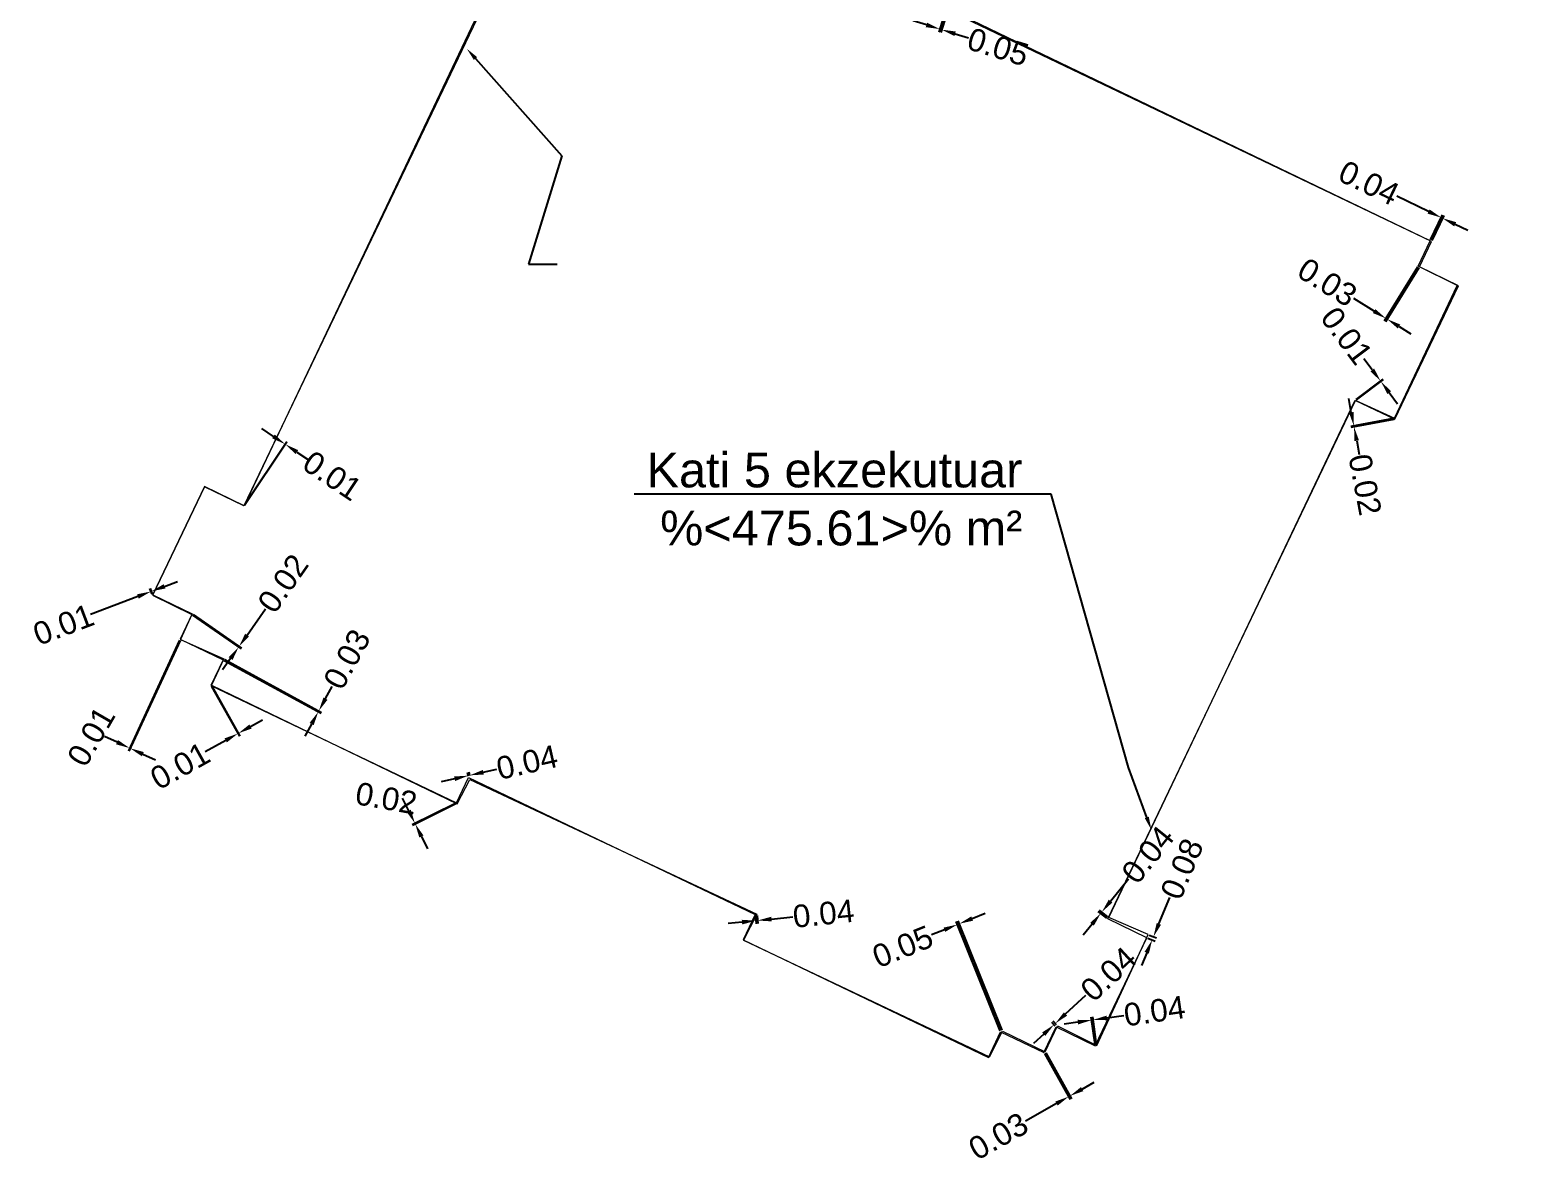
# Model space of a CAD drawing. Header units: metres. Extents: x 7511827.3 to 7511862.6, y 4693252.7 to 4693310.9.
# Drawn here: x 7511827.97 to 7511862.62, y 4693252.66 to 4693278.7 of the extents above; entities that cross this region are included whole.
import ezdxf
from ezdxf import colors
from ezdxf.entities.mleader import LeaderData, LeaderLine
from ezdxf.math import Vec2, Vec3

# ---------------------------------------------------------------- set-up
doc = ezdxf.new("R2010")
doc.units = ezdxf.units.M
for name, color, linetype, lineweight in [('kati 5 ekzekutim', 1, 'Continuous', 0), ('kati 5 ekzekutim pikat', 1, 'Continuous', 0), ('kati 5 projekt', 250, 'Continuous', 0)]:
    doc.layers.add(name, color=color, linetype=linetype, lineweight=lineweight)
doc.styles.get("Standard").update_dxf_attribs({"font": 'arial.ttf'})
doc.dimstyles.get("Standard").update_dxf_attribs({"dimtxt": 0.18, "dimasz": 0.18, "dimexe": 0.18, "dimexo": 0.0625, "dimgap": 0.09, "dimtad": 0, "dimtih": 1, "dimtoh": 1, "dimdec": 4, "dimzin": 0, "dimdsep": 46, "dimtxsty": 'Standard', "dimcen": 0.09, "dimadec": 0, "dimazin": 0, "dimtfac": 1, "dimtdec": 4, "dimtofl": 0, "dimtmove": 0, "dimatfit": 3, "dimfxl": 1, "dimtolj": 1, "dimtzin": 0, "dimarcsym": 0})

# ---------------------------------------------------------------- blocks, each defined once
blk = doc.blocks.new('*D62')
at = {"layer": 'Defpoints', "color": 0, "transparency": 16777216}
for p in [(7511849.072000001, 4693279.366000001, 647.044), (7511849.11794495, 4693279.351891078), (7511848.874455626, 4693278.722707319)]:
    blk.add_point(p, dxfattribs=at)
at = {"layer": 'kati 5 ekzekutim', "color": 0, "lineweight": -2, "transparency": 16777216}
for p, q in [((7511849.064661153, 4693279.342101438), (7511848.853319746, 4693278.653879457)), ((7511849.110606103, 4693279.327992514), (7511848.899264697, 4693278.639770534)), ((7511848.568554017, 4693278.816644563), (7511848.262652409, 4693278.910581807)), ((7511849.226302185, 4693278.614661152), (7511849.532203794, 4693278.520723907))]:
    blk.add_line(p, q, dxfattribs=at)
at = {"layer": 'kati 5 ekzekutim', "color": 0, "transparency": 16777216}
for points in [[(7511848.584210224, 4693278.867628165), (7511848.552897809, 4693278.765660961), (7511848.874455626, 4693278.722707319)], [(7511849.241958393, 4693278.665644754), (7511849.210645977, 4693278.563677549), (7511848.920400577, 4693278.708598396)]]:
    blk.add_solid(points, dxfattribs=at)
at = {"layer": 'kati 5 ekzekutim', "color": 0, "transparency": 16777216, "insert": (7511850.214089466, 4693278.311328275), "char_height": 0.52, "attachment_point": 5, "rotation": 342.9291575877944}
blk.add_mtext('\\A1;0.05', dxfattribs=at)
blk = doc.blocks.new('*D63')
at = {"layer": 'Defpoints', "color": 0, "transparency": 16777216}
for p in [(7511860.428140281, 4693274.376222531), (7511860.139, 4693273.860000001, 647.273), (7511860.173308415, 4693273.843585671)]:
    blk.add_point(p, dxfattribs=at)
at = {"layer": 'kati 5 ekzekutim', "color": 0, "lineweight": -2, "transparency": 16777216}
for p, q in [((7511860.10516843, 4693274.530743416), (7511859.374762033, 4693274.880195057)), ((7511860.149789575, 4693273.882551833), (7511860.424905841, 4693274.457586134)), ((7511860.18409799, 4693273.866137503), (7511860.459214255, 4693274.441171804)), ((7511860.716803717, 4693274.238115976), (7511861.005467153, 4693274.100009421))]:
    blk.add_line(p, q, dxfattribs=at)
at = {"layer": 'kati 5 ekzekutim', "color": 0, "transparency": 16777216}
for points in [[(7511860.128186189, 4693274.578853989), (7511860.082150671, 4693274.482632844), (7511860.393831867, 4693274.392636862)], [(7511860.739821477, 4693274.286226548), (7511860.693785958, 4693274.190005402), (7511860.428140281, 4693274.376222531)]]:
    blk.add_solid(points, dxfattribs=at)
at = {"layer": 'kati 5 ekzekutim', "color": 0, "transparency": 16777216, "insert": (7511858.734021751, 4693275.186747333), "char_height": 0.52, "attachment_point": 5, "rotation": 334.431937625109}
blk.add_mtext('\\A1;0.04', dxfattribs=at)
blk = doc.blocks.new('*D65')
at = {"layer": 'Defpoints', "color": 0, "transparency": 16777216}
for p in [(7511859.864, 4693273.275, 647.297), (7511859.892894344, 4693273.25718233), (7511859.153742114, 4693272.05852296)]:
    blk.add_point(p, dxfattribs=at)
at = {"layer": 'kati 5 ekzekutim', "color": 0, "lineweight": -2, "transparency": 16777216}
for p, q in [((7511859.850878053, 4693273.253720561), (7511859.087056564, 4693272.015055848)), ((7511859.879772397, 4693273.235902891), (7511859.115950908, 4693271.997238178)), ((7511858.852470957, 4693272.244301551), (7511858.384779088, 4693272.532703323)), ((7511859.426118929, 4693271.890562041), (7511859.698495745, 4693271.722601121))]:
    blk.add_line(p, q, dxfattribs=at)
at = {"layer": 'kati 5 ekzekutim', "color": 0, "transparency": 16777216}
for points in [[(7511858.880464444, 4693272.289697687), (7511858.82447747, 4693272.198905415), (7511859.124847772, 4693272.076340631)], [(7511859.454112416, 4693271.935958177), (7511859.398125443, 4693271.845165905), (7511859.153742114, 4693272.05852296)]]:
    blk.add_solid(points, dxfattribs=at)
at = {"layer": 'kati 5 ekzekutim', "color": 0, "transparency": 16777216, "insert": (7511857.779284128, 4693272.90608125), "char_height": 0.52, "attachment_point": 5, "rotation": 328.339977830228}
blk.add_mtext('\\A1;0.03', dxfattribs=at)
blk = doc.blocks.new('*D66')
at = {"layer": 'Defpoints', "color": 0, "transparency": 16777216}
for p in [(7511859.00965475, 4693270.627451148), (7511858.420000001, 4693270.198), (7511858.426114955, 4693270.189845804)]:
    blk.add_point(p, dxfattribs=at)
at = {"layer": 'kati 5 ekzekutim', "color": 0, "lineweight": -2, "transparency": 16777216}
for p, q in [((7511858.811553695, 4693270.891615767), (7511858.619567595, 4693271.147626191)), ((7511858.440000815, 4693270.212998915), (7511859.061142142, 4693270.678802216)), ((7511858.446115769, 4693270.204844719), (7511859.067257096, 4693270.670648021)), ((7511859.201640851, 4693270.371440724), (7511859.393626951, 4693270.115430299))]:
    blk.add_line(p, q, dxfattribs=at)
at = {"layer": 'kati 5 ekzekutim', "color": 0, "transparency": 16777216}
for points in [[(7511858.854222099, 4693270.92361345), (7511858.768885292, 4693270.859618084), (7511859.003539796, 4693270.635605344)], [(7511859.244309255, 4693270.403438406), (7511859.158972448, 4693270.33944304), (7511859.00965475, 4693270.627451148)]]:
    blk.add_solid(points, dxfattribs=at)
at = {"layer": 'kati 5 ekzekutim', "color": 0, "transparency": 16777216, "insert": (7511858.222893995, 4693271.676584155), "char_height": 0.52, "attachment_point": 5, "rotation": 306.8667867752256}
blk.add_mtext('\\A1;0.01', dxfattribs=at)
blk = doc.blocks.new('*D67')
at = {"layer": 'Defpoints', "color": 0, "transparency": 16777216}
for p in [(7511858.38885963, 4693269.603880887), (7511859.324000002, 4693269.781000002, 647.402), (7511859.328272949, 4693269.758440012)]:
    blk.add_point(p, dxfattribs=at)
at = {"layer": 'kati 5 ekzekutim', "color": 0, "lineweight": -2, "transparency": 16777216}
for p, q in [((7511858.329309161, 4693269.918291036), (7511858.269758693, 4693270.232701184)), ((7511859.299436709, 4693269.776347621), (7511858.318117347, 4693269.590482032)), ((7511859.303709656, 4693269.753787632), (7511858.322390294, 4693269.567922042)), ((7511858.452683046, 4693269.266910749), (7511858.512233514, 4693268.952500599))]:
    blk.add_line(p, q, dxfattribs=at)
at = {"layer": 'kati 5 ekzekutim', "color": 0, "transparency": 16777216}
for points in [[(7511858.381710852, 4693269.928216114), (7511858.276907469, 4693269.908365957), (7511858.38885963, 4693269.603880887)], [(7511858.505084737, 4693269.276835826), (7511858.400281354, 4693269.25698567), (7511858.393132577, 4693269.581320897)]]:
    blk.add_solid(points, dxfattribs=at)
at = {"layer": 'kati 5 ekzekutim', "color": 0, "transparency": 16777216, "insert": (7511858.644119419, 4693268.256179167), "char_height": 0.52, "attachment_point": 5, "rotation": 280.7249924657862}
blk.add_mtext('\\A1;0.02', dxfattribs=at)
blk = doc.blocks.new('*D68')
at = {"layer": 'Defpoints', "color": 0, "transparency": 16777216}
for p in [(7511852.572319108, 4693258.409405026), (7511852.731558514, 4693258.28136036), (7511852.756999999, 4693258.313, 646.946)]:
    blk.add_point(p, dxfattribs=at)
at = {"layer": 'kati 5 ekzekutim', "color": 0, "lineweight": -2, "transparency": 16777216}
for p, q in [((7511852.79828608, 4693258.690422952), (7511853.210862245, 4693259.203512531)), ((7511852.712075835, 4693258.297026413), (7511852.516208993, 4693258.45452326)), ((7511852.737517321, 4693258.328666054), (7511852.54165048, 4693258.4861629)), ((7511852.371793622, 4693258.160026739), (7511852.171268136, 4693257.910648454))]:
    blk.add_line(p, q, dxfattribs=at)
at = {"layer": 'kati 5 ekzekutim', "color": 0, "transparency": 16777216}
for points in [[(7511852.756723033, 4693258.723843866), (7511852.839849127, 4693258.657002037), (7511852.597760594, 4693258.441044666)], [(7511852.330230575, 4693258.193447653), (7511852.413356669, 4693258.126605825), (7511852.572319108, 4693258.409405026)]]:
    blk.add_solid(points, dxfattribs=at)
at = {"layer": 'kati 5 ekzekutim', "color": 0, "transparency": 16777216, "insert": (7511853.655964536, 4693259.757052375), "char_height": 0.52, "attachment_point": 5, "rotation": 51.19718185574767}
blk.add_mtext('\\A1;0.04', dxfattribs=at)
blk = doc.blocks.new('*D69')
at = {"layer": 'Defpoints', "color": 0, "transparency": 16777216}
for p in [(7511853.633716505, 4693257.849954568), (7511853.663999999, 4693257.922, 647.081), (7511853.783542752, 4693257.871751538)]:
    blk.add_point(p, dxfattribs=at)
at = {"layer": 'kati 5 ekzekutim', "color": 0, "lineweight": -2, "transparency": 16777216}
for p, q in [((7511853.907542112, 4693258.166750111), (7511854.163339415, 4693258.775300343)), ((7511853.656763269, 4693257.840267117), (7511853.819633937, 4693257.771806248)), ((7511853.687046763, 4693257.91231255), (7511853.84991743, 4693257.843851681)), ((7511853.629259897, 4693257.50470753), (7511853.505260538, 4693257.209708957))]:
    blk.add_line(p, q, dxfattribs=at)
at = {"layer": 'kati 5 ekzekutim', "color": 0, "transparency": 16777216}
for points in [[(7511853.858375683, 4693258.187416671), (7511853.956708542, 4693258.146083551), (7511853.783542752, 4693257.871751538)], [(7511853.580093469, 4693257.52537409), (7511853.678426327, 4693257.48404097), (7511853.753259258, 4693257.799706105)]]:
    blk.add_solid(points, dxfattribs=at)
at = {"layer": 'kati 5 ekzekutim', "color": 0, "transparency": 16777216, "insert": (7511854.439196757, 4693259.431574074), "char_height": 0.52, "attachment_point": 5, "rotation": 67.20109299377897}
blk.add_mtext('\\A1;0.08', dxfattribs=at)
blk = doc.blocks.new('*D70')
at = {"layer": 'Defpoints', "color": 0, "transparency": 16777216}
for p in [(7511852.362800693, 4693255.957304936), (7511852.447350578, 4693255.369020091), (7511852.482000001, 4693255.374000001, 647.088)]:
    blk.add_point(p, dxfattribs=at)
at = {"layer": 'kati 5 ekzekutim', "color": 0, "lineweight": -2, "transparency": 16777216}
for p, q in [((7511852.443794056, 4693255.393765821), (7511852.352557907, 4693256.028572639)), ((7511852.478443478, 4693255.398745731), (7511852.387207329, 4693256.033552547)), ((7511852.714195458, 4693256.00780834), (7511853.105721716, 4693256.06407955)), ((7511852.046055351, 4693255.911781441), (7511851.729310011, 4693255.866257947))]:
    blk.add_line(p, q, dxfattribs=at)
at = {"layer": 'kati 5 ekzekutim', "color": 0, "transparency": 16777216}
for points in [[(7511852.70660821, 4693256.06059923), (7511852.721782708, 4693255.95501745), (7511852.397450116, 4693255.962284845)], [(7511852.038468103, 4693255.964572331), (7511852.053642601, 4693255.858990552), (7511852.362800693, 4693255.957304936)]]:
    blk.add_solid(points, dxfattribs=at)
at = {"layer": 'kati 5 ekzekutim', "color": 0, "transparency": 16777216, "insert": (7511853.808794825, 4693256.165127114), "char_height": 0.52, "attachment_point": 5, "rotation": 8.178697250864658}
blk.add_mtext('\\A1;0.04', dxfattribs=at)
blk = doc.blocks.new('*D71')
at = {"layer": 'Defpoints', "color": 0, "transparency": 16777216}
for p in [(7511851.264778796, 4693255.214023142), (7511851.295, 4693255.231, 646.946), (7511851.835261619, 4693254.198483173)]:
    blk.add_point(p, dxfattribs=at)
at = {"layer": 'kati 5 ekzekutim', "color": 0, "lineweight": -2, "transparency": 16777216}
for p, q in [((7511851.27702296, 4693255.192226801), (7511851.870524811, 4693254.135709712)), ((7511851.307244164, 4693255.209203659), (7511851.900746015, 4693254.15268657)), ((7511852.14447598, 4693254.372185328), (7511852.423469136, 4693254.528910626)), ((7511851.556268463, 4693254.041757875), (7511850.840161148, 4693253.639482303))]:
    blk.add_line(p, q, dxfattribs=at)
at = {"layer": 'kati 5 ekzekutim', "color": 0, "transparency": 16777216}
for points in [[(7511852.118355097, 4693254.418684187), (7511852.170596863, 4693254.325686468), (7511851.865482823, 4693254.21546003)], [(7511851.53014758, 4693254.088256734), (7511851.582389346, 4693253.995259015), (7511851.835261619, 4693254.198483173)]]:
    blk.add_solid(points, dxfattribs=at)
at = {"layer": 'kati 5 ekzekutim', "color": 0, "transparency": 16777216, "insert": (7511850.21995803, 4693253.291081218), "char_height": 0.52, "attachment_point": 5, "rotation": 29.325238972412006}
blk.add_mtext('\\A1;0.03', dxfattribs=at)
blk = doc.blocks.new('*D73')
at = {"layer": 'Defpoints', "color": 0, "transparency": 16777216}
for p in [(7511849.276422309, 4693258.152532963), (7511850.272405058, 4693255.688569622), (7511850.318, 4693255.707, 646.942)]:
    blk.add_point(p, dxfattribs=at)
at = {"layer": 'kati 5 ekzekutim', "color": 0, "lineweight": -2, "transparency": 16777216}
for p, q in [((7511850.263036037, 4693255.711747659), (7511849.249439526, 4693258.219285712)), ((7511850.308630979, 4693255.730178038), (7511849.295034468, 4693258.23771609)), ((7511849.618696135, 4693258.290886817), (7511849.915375018, 4693258.410810295)), ((7511848.979743425, 4693258.032609487), (7511848.683064543, 4693257.912686011))]:
    blk.add_line(p, q, dxfattribs=at)
at = {"layer": 'kati 5 ekzekutim', "color": 0, "transparency": 16777216}
for points in [[(7511848.959756179, 4693258.082055967), (7511848.999730671, 4693257.983163007), (7511849.276422309, 4693258.152532963)], [(7511849.598708889, 4693258.340333299), (7511849.638683381, 4693258.241440337), (7511849.322017251, 4693258.170963341)]]:
    blk.add_solid(points, dxfattribs=at)
at = {"layer": 'kati 5 ekzekutim', "color": 0, "transparency": 16777216, "insert": (7511848.021737258, 4693257.645364434), "char_height": 0.52, "attachment_point": 5, "rotation": 22.009533560706874}
blk.add_mtext('\\A1;0.05', dxfattribs=at)
blk = doc.blocks.new('*D74')
at = {"layer": 'Defpoints', "color": 0, "transparency": 16777216}
for p in [(7511851.528156034, 4693255.880583314), (7511851.545192563, 4693255.800425837), (7511851.576, 4693255.829, 646.946)]:
    blk.add_point(p, dxfattribs=at)
at = {"layer": 'kati 5 ekzekutim', "color": 0, "lineweight": -2, "transparency": 16777216}
for p, q in [((7511851.762774254, 4693256.098193726), (7511852.230202906, 4693256.531737806)), ((7511851.52819175, 4693255.818755385), (7511851.448386254, 4693255.904798251)), ((7511851.558999186, 4693255.847329549), (7511851.479193691, 4693255.933372414)), ((7511851.262730376, 4693255.63439874), (7511851.028112155, 4693255.41678833))]:
    blk.add_line(p, q, dxfattribs=at)
at = {"layer": 'kati 5 ekzekutim', "color": 0, "transparency": 16777216}
for points in [[(7511851.726505852, 4693256.137296761), (7511851.799042656, 4693256.059090689), (7511851.528156034, 4693255.880583314)], [(7511851.226461974, 4693255.673501777), (7511851.298998778, 4693255.595295703), (7511851.497348596, 4693255.852009151)]]:
    blk.add_solid(points, dxfattribs=at)
at = {"layer": 'kati 5 ekzekutim', "color": 0, "transparency": 16777216, "insert": (7511852.750980135, 4693257.014763152), "char_height": 0.52, "attachment_point": 5, "rotation": 42.8461853581945}
blk.add_mtext('\\A1;0.04', dxfattribs=at)
blk = doc.blocks.new('*D76')
at = {"layer": 'Defpoints', "color": 0, "transparency": 16777216}
for p in [(7511844.63391611, 4693258.384856742), (7511844.648736537, 4693258.241476756), (7511844.674000001, 4693258.389, 646.956)]:
    blk.add_point(p, dxfattribs=at)
at = {"layer": 'kati 5 ekzekutim', "color": 0, "lineweight": -2, "transparency": 16777216}
for p, q in [((7511844.330432439, 4693258.208575355), (7511844.012128344, 4693258.175673954)), ((7511844.636486531, 4693258.359989235), (7511844.656139351, 4693258.169858335)), ((7511844.676570422, 4693258.364132492), (7511844.696223242, 4693258.174001593)), ((7511845.007124523, 4693258.278521416), (7511845.496391268, 4693258.329094317))]:
    blk.add_line(p, q, dxfattribs=at)
at = {"layer": 'kati 5 ekzekutim', "color": 0, "transparency": 16777216}
for points in [[(7511844.324948872, 4693258.261626037), (7511844.335916006, 4693258.155524672), (7511844.648736537, 4693258.241476756)], [(7511845.001640956, 4693258.331572099), (7511845.01260809, 4693258.225470733), (7511844.688820427, 4693258.245620014)]]:
    blk.add_solid(points, dxfattribs=at)
at = {"layer": 'kati 5 ekzekutim', "color": 0, "transparency": 16777216, "insert": (7511846.202924315, 4693258.402124879), "char_height": 0.52, "attachment_point": 5, "rotation": 5.901402115917872}
blk.add_mtext('\\A1;0.04', dxfattribs=at)
blk = doc.blocks.new('*D77')
at = {"layer": 'Defpoints', "color": 0, "transparency": 16777216}
for p in [(7511838.039487643, 4693261.572466982), (7511838.048165894, 4693261.534117299), (7511838.082999999, 4693261.542, 646.945)]:
    blk.add_point(p, dxfattribs=at)
at = {"layer": 'kati 5 ekzekutim', "color": 0, "lineweight": -2, "transparency": 16777216}
for p, q in [((7511838.042648094, 4693261.558500774), (7511838.023596377, 4693261.642691392)), ((7511838.077482198, 4693261.566383475), (7511838.058430482, 4693261.650574093)), ((7511838.386430234, 4693261.650977534), (7511838.698538719, 4693261.721605385)), ((7511837.727379158, 4693261.501839131), (7511837.415270673, 4693261.43121128))]:
    blk.add_line(p, q, dxfattribs=at)
at = {"layer": 'kati 5 ekzekutim', "color": 0, "transparency": 16777216}
for points in [[(7511837.715607849, 4693261.553857212), (7511837.739150466, 4693261.44982105), (7511838.039487643, 4693261.572466982)], [(7511838.374658925, 4693261.702995615), (7511838.398201543, 4693261.598959453), (7511838.074321749, 4693261.580349683)]]:
    blk.add_solid(points, dxfattribs=at)
at = {"layer": 'kati 5 ekzekutim', "color": 0, "transparency": 16777216, "insert": (7511839.391319495, 4693261.878376571), "char_height": 0.52, "attachment_point": 5, "rotation": 12.75085760008179}
blk.add_mtext('\\A1;0.04', dxfattribs=at)
blk = doc.blocks.new('*D78')
at = {"layer": 'Defpoints', "color": 0, "transparency": 16777216}
for p in [(7511837.767752129, 4693260.947714604), (7511837.775000001, 4693260.933, 647.073), (7511836.814552352, 4693260.478203616)]:
    blk.add_point(p, dxfattribs=at)
at = {"layer": 'kati 5 ekzekutim', "color": 0, "lineweight": -2, "transparency": 16777216}
for p, q in [((7511836.673154463, 4693260.765269178), (7511836.531756574, 4693261.052334741)), ((7511837.745325131, 4693260.936667894), (7511836.749962599, 4693260.446389091)), ((7511837.752573004, 4693260.921953291), (7511836.75721047, 4693260.431674486)), ((7511836.96319811, 4693260.176423449), (7511837.104595999, 4693259.889357886))]:
    blk.add_line(p, q, dxfattribs=at)
at = {"layer": 'kati 5 ekzekutim', "color": 0, "transparency": 16777216}
for points in [[(7511836.720998722, 4693260.788835493), (7511836.625310203, 4693260.741702864), (7511836.814552352, 4693260.478203616)], [(7511837.01104237, 4693260.199989763), (7511836.915353851, 4693260.152857134), (7511836.821800223, 4693260.463489011)]]:
    blk.add_solid(points, dxfattribs=at)
at = {"layer": 'kati 5 ekzekutim', "color": 0, "transparency": 16777216, "insert": (7511836.158024222, 4693261.052334741), "char_height": 0.52, "attachment_point": 5, "rotation": 350}
blk.add_mtext('\\A1;0.02', dxfattribs=at)
blk = doc.blocks.new('*D79')
at = {"layer": 'Defpoints', "color": 0, "transparency": 16777216}
for p in [(7511832.409676926, 4693264.230404165), (7511832.422, 4693264.253, 646.933), (7511834.594491471, 4693263.038873537)]:
    blk.add_point(p, dxfattribs=at)
at = {"layer": 'kati 5 ekzekutim', "color": 0, "lineweight": -2, "transparency": 16777216}
for p, q in [((7511832.431625104, 4693264.218434304), (7511834.657702219, 4693263.00440034)), ((7511832.443948178, 4693264.24103014), (7511834.670025292, 4693263.026996176)), ((7511834.760028753, 4693263.342406031), (7511834.913242962, 4693263.623342689)), ((7511834.441277261, 4693262.757936878), (7511834.288063051, 4693262.47700022))]:
    blk.add_line(p, q, dxfattribs=at)
at = {"layer": 'kati 5 ekzekutim', "color": 0, "transparency": 16777216}
for points in [[(7511834.713205976, 4693263.367941733), (7511834.80685153, 4693263.31687033), (7511834.606814544, 4693263.061469372)], [(7511834.394454485, 4693262.783472581), (7511834.488100037, 4693262.732401177), (7511834.594491471, 4693263.038873537)]]:
    blk.add_solid(points, dxfattribs=at)
at = {"layer": 'kati 5 ekzekutim', "color": 0, "transparency": 16777216, "insert": (7511835.25383888, 4693264.247866224), "char_height": 0.52, "attachment_point": 5, "rotation": 61.39330777915424}
blk.add_mtext('\\A1;0.03', dxfattribs=at)
blk = doc.blocks.new('*D81')
at = {"layer": 'Defpoints', "color": 0, "transparency": 16777216}
for p in [(7511832.129263142, 4693263.644001422), (7511832.14, 4693263.649999999, 647.055), (7511832.746587512, 4693262.539052211)]:
    blk.add_point(p, dxfattribs=at)
at = {"layer": 'kati 5 ekzekutim', "color": 0, "lineweight": -2, "transparency": 16777216}
for p, q in [((7511832.14145646, 4693263.622176596), (7511832.781704267, 4693262.476196714)), ((7511832.152193317, 4693263.628175174), (7511832.792441124, 4693262.482195292)), ((7511833.036682135, 4693262.701125254), (7511833.316039902, 4693262.857199719)), ((7511832.467229745, 4693262.382977745), (7511831.995673978, 4693262.119524128))]:
    blk.add_line(p, q, dxfattribs=at)
at = {"layer": 'kati 5 ekzekutim', "color": 0, "transparency": 16777216}
for points in [[(7511833.010669725, 4693262.747684882), (7511833.062694546, 4693262.654565627), (7511832.75732437, 4693262.545050789)], [(7511832.441217335, 4693262.429537374), (7511832.493242156, 4693262.336418118), (7511832.746587512, 4693262.539052211)]]:
    blk.add_solid(points, dxfattribs=at)
at = {"layer": 'kati 5 ekzekutim', "color": 0, "transparency": 16777216, "insert": (7511831.418476718, 4693261.797049637), "char_height": 0.52, "attachment_point": 5, "rotation": 29.19166735799114}
blk.add_mtext('\\A1;0.01', dxfattribs=at)
blk = doc.blocks.new('*D82')
at = {"layer": 'Defpoints', "color": 0, "transparency": 16777216}
for p in [(7511831.686999999, 4693265.275999999, 646.946), (7511831.697714856, 4693265.291354237), (7511832.774392802, 4693264.54000132)]:
    blk.add_point(p, dxfattribs=at)
at = {"layer": 'kati 5 ekzekutim', "color": 0, "lineweight": -2, "transparency": 16777216}
for p, q in [((7511832.95752079, 4693264.802421099), (7511833.379716761, 4693265.407421866)), ((7511831.707501544, 4693265.261693125), (7511832.822722396, 4693264.483443285)), ((7511831.718216401, 4693265.277047362), (7511832.833437253, 4693264.498797523)), ((7511832.580549957, 4693264.262227304), (7511832.397421969, 4693263.999807525))]:
    blk.add_line(p, q, dxfattribs=at)
at = {"layer": 'kati 5 ekzekutim', "color": 0, "transparency": 16777216}
for points in [[(7511832.913784161, 4693264.83294243), (7511833.001257421, 4693264.771899767), (7511832.774392802, 4693264.54000132)], [(7511832.536813327, 4693264.292748635), (7511832.624286586, 4693264.231705973), (7511832.763677945, 4693264.524647083)]]:
    blk.add_solid(points, dxfattribs=at)
at = {"layer": 'kati 5 ekzekutim', "color": 0, "transparency": 16777216, "insert": (7511833.78528873, 4693265.988600677), "char_height": 0.52, "attachment_point": 5, "rotation": 55.09098140735814}
blk.add_mtext('\\A1;0.02', dxfattribs=at)
blk = doc.blocks.new('*D83')
at = {"layer": 'Defpoints', "color": 0, "transparency": 16777216}
for p in [(7511830.763308191, 4693265.807864796), (7511830.783, 4693265.718, 647.061), (7511830.795558774, 4693265.722759116)]:
    blk.add_point(p, dxfattribs=at)
at = {"layer": 'kati 5 ekzekutim', "color": 0, "lineweight": -2, "transparency": 16777216}
for p, q in [((7511831.06254339, 4693265.921259221), (7511831.361778591, 4693266.034653645)), ((7511830.451514217, 4693265.689711258), (7511829.358022801, 4693265.275335445)), ((7511830.77414106, 4693265.74137775), (7511830.725235671, 4693265.870433601)), ((7511830.786699834, 4693265.746136866), (7511830.737794445, 4693265.875192717))]:
    blk.add_line(p, q, dxfattribs=at)
at = {"layer": 'kati 5 ekzekutim', "color": 0, "transparency": 16777216}
for points in [[(7511830.432615146, 4693265.73958379), (7511830.470413287, 4693265.639838724), (7511830.750749417, 4693265.803105681)], [(7511831.043644319, 4693265.971131754), (7511831.08144246, 4693265.871386687), (7511830.763308191, 4693265.807864796)]]:
    blk.add_solid(points, dxfattribs=at)
at = {"layer": 'kati 5 ekzekutim', "color": 0, "transparency": 16777216, "insert": (7511828.739755625, 4693265.041044659), "char_height": 0.52, "attachment_point": 5, "rotation": 20.754076715848626}
blk.add_mtext('\\A1;0.01', dxfattribs=at)
blk = doc.blocks.new('*D85')
at = {"layer": 'Defpoints', "color": 0, "transparency": 16777216}
for p in [(7511833.830525237, 4693269.187802132), (7511832.884082762, 4693267.772287767), (7511832.889, 4693267.768999999, 646.958)]:
    blk.add_point(p, dxfattribs=at)
at = {"layer": 'kati 5 ekzekutim', "color": 0, "lineweight": -2, "transparency": 16777216}
for p, q in [((7511833.564509319, 4693269.365665933), (7511833.298493401, 4693269.543529733)), ((7511832.897978371, 4693267.79307026), (7511833.870544592, 4693269.247655714)), ((7511832.902895609, 4693267.789782492), (7511833.87546183, 4693269.244367946)), ((7511834.101458393, 4693269.006650564), (7511834.367474311, 4693268.828786764))]:
    blk.add_line(p, q, dxfattribs=at)
at = {"layer": 'kati 5 ekzekutim', "color": 0, "transparency": 16777216}
for points in [[(7511833.594153286, 4693269.410001919), (7511833.534865352, 4693269.321329946), (7511833.830525237, 4693269.187802132)], [(7511834.13110236, 4693269.050986551), (7511834.071814426, 4693268.962314578), (7511833.835442475, 4693269.184514364)]]:
    blk.add_solid(points, dxfattribs=at)
at = {"layer": 'kati 5 ekzekutim', "color": 0, "transparency": 16777216, "insert": (7511834.917105205, 4693268.461292068), "char_height": 0.52, "attachment_point": 5, "rotation": 326.2324855056018}
blk.add_mtext('\\A1;0.01', dxfattribs=at)
blk = doc.blocks.new('*D93')
at = {"layer": 'Defpoints', "color": 0, "transparency": 16777216}
for p in [(7511831.41730108, 4693264.704951517), (7511831.427999999, 4693264.7, 646.942), (7511830.271624808, 4693262.201379447)]:
    blk.add_point(p, dxfattribs=at)
at = {"layer": 'kati 5 ekzekutim', "color": 0, "lineweight": -2, "transparency": 16777216}
for p, q in [((7511831.406800933, 4693264.682263482), (7511830.230685469, 4693262.140989425)), ((7511831.417499853, 4693264.677311965), (7511830.241384388, 4693262.136037907)), ((7511829.970519041, 4693262.340732835), (7511829.680112192, 4693262.475134705)), ((7511830.562031657, 4693262.066977577), (7511830.852438504, 4693261.932575708))]:
    blk.add_line(p, q, dxfattribs=at)
at = {"layer": 'kati 5 ekzekutim', "color": 0, "transparency": 16777216}
for points in [[(7511829.992919353, 4693262.389133977), (7511829.94811873, 4693262.292331693), (7511830.260925889, 4693262.206330965)], [(7511830.584431969, 4693262.115378719), (7511830.539631344, 4693262.018576435), (7511830.271624808, 4693262.201379447)]]:
    blk.add_solid(points, dxfattribs=at)
at = {"layer": 'kati 5 ekzekutim', "color": 0, "transparency": 16777216, "insert": (7511829.377385018, 4693262.475134705), "char_height": 0.52, "attachment_point": 5, "rotation": 59.99999999999999}
blk.add_mtext('\\A1;0.01', dxfattribs=at)

msp = doc.modelspace()

# ---------------------------------------------------------------- linework, layer by layer
at = {"layer": 'kati 5 ekzekutim', "flags": 128}
msp.add_lwpolyline([(7511838.543, 4693279.68), (7511832.889, 4693267.769), (7511831.984, 4693268.214), (7511830.783, 4693265.718), (7511831.687, 4693265.276), (7511831.428, 4693264.7), (7511832.422, 4693264.253), (7511832.14, 4693263.65), (7511837.782, 4693260.929), (7511838.075, 4693261.486), (7511844.674, 4693258.389), (7511844.365, 4693257.791), (7511850.016, 4693255.114), (7511850.318, 4693255.707), (7511851.295, 4693255.231), (7511851.576, 4693255.829), (7511852.482, 4693255.374), (7511853.664, 4693257.922), (7511852.757, 4693258.313), (7511858.42, 4693270.198), (7511859.324, 4693269.781), (7511860.759, 4693272.833), (7511859.864, 4693273.275), (7511860.139, 4693273.86), (7511840.302294765, 4693283.405825631)], dxfattribs=at)
at = {"layer": 'kati 5 projekt', "flags": 128}
msp.add_lwpolyline([(7511838.57863103, 4693279.680774594), (7511832.884082763, 4693267.772287768), (7511831.981924705, 4693268.203693594), (7511830.795558775, 4693265.722759116), (7511831.697714858, 4693265.291354237), (7511831.417301081, 4693264.704951518), (7511832.409676927, 4693264.230404165), (7511832.12926314, 4693263.644001422), (7511837.76775213, 4693260.947714605), (7511838.048165895, 4693261.534117299), (7511844.633916109, 4693258.384856742), (7511844.353502218, 4693257.798454109), (7511849.991991293, 4693255.102166926), (7511850.272405057, 4693255.688569622), (7511851.264778797, 4693255.214023142), (7511851.545192561, 4693255.800425836), (7511852.447350577, 4693255.369020091), (7511853.633716506, 4693257.849954568), (7511852.731558515, 4693258.281360361), (7511858.426114955, 4693270.189845804), (7511859.328272947, 4693269.758440011), (7511860.795052268, 4693272.825776628), (7511859.892894343, 4693273.25718233), (7511860.173308415, 4693273.84358567), (7511840.325830713, 4693283.334514071)], dxfattribs=at)

# ---------------------------------------------------------------- dimensions: what is measured, and where the dimension line sits
at = {"layer": 'kati 5 ekzekutim', "color": 5}
for base, p1, p2, angle, picture, middle in [((7511848.874455626, 4693278.722707319), (7511849.11794495, 4693279.351891078), (7511849.072, 4693279.366, 647.044), 162.9291575877944, '*D62', (7511850.214089466, 4693278.311328275)), ((7511860.428140281, 4693274.376222531), (7511860.139, 4693273.86, 647.273), (7511860.173308415, 4693273.84358567), 334.431937625109, '*D63', (7511858.734021751, 4693275.186747333)), ((7511859.153742114, 4693272.05852296), (7511859.864, 4693273.275, 647.297), (7511859.892894343, 4693273.25718233), 328.33997783022795, '*D65', (7511857.779284128, 4693272.90608125)), ((7511859.00965475, 4693270.627451148), (7511858.42, 4693270.198), (7511858.426114955, 4693270.189845804), 306.86678677522565, '*D66', (7511858.222893995, 4693271.676584155)), ((7511858.38885963, 4693269.603880887), (7511859.328272947, 4693269.758440011), (7511859.324, 4693269.781, 647.402), 100.72499246578617, '*D67', (7511858.644119419, 4693268.256179167)), ((7511833.830525237, 4693269.187802132), (7511832.889, 4693267.769, 646.958), (7511832.884082763, 4693267.772287768), 146.23248049145744, '*D85', (7511834.917105205, 4693268.461292068)), ((7511832.774392802, 4693264.54000132), (7511831.687, 4693265.276, 646.946), (7511831.697714858, 4693265.291354237), 55.09098140735814, '*D82', (7511833.78528873, 4693265.988600677)), ((7511830.763308191, 4693265.807864796), (7511830.783, 4693265.718, 647.061), (7511830.795558775, 4693265.722759116), 20.75407671584863, '*D83', (7511828.739755625, 4693265.041044659)), ((7511834.594491471, 4693263.038873537), (7511832.422, 4693264.253, 646.933), (7511832.409676927, 4693264.230404165), 241.39330777915424, '*D79', (7511835.25383888, 4693264.247866224)), ((7511832.746587512, 4693262.539052211), (7511832.14, 4693263.65, 647.055), (7511832.12926314, 4693263.644001422), 209.19166357036548, '*D81', (7511831.418476718, 4693261.797049637)), ((7511838.039487643, 4693261.572466982), (7511838.083, 4693261.542, 646.945), (7511838.048165895, 4693261.534117299), 192.7508576000818, '*D77', (7511839.391319495, 4693261.878376571)), ((7511852.572319108, 4693258.409405026), (7511852.757, 4693258.313, 646.946), (7511852.731558515, 4693258.281360361), 231.19718185574766, '*D68', (7511853.655964536, 4693259.757052375)), ((7511853.783542752, 4693257.871751538), (7511853.633716506, 4693257.849954568), (7511853.664, 4693257.922, 647.081), 67.20109299377897, '*D69', (7511854.439196757, 4693259.431574074)), ((7511844.648736537, 4693258.241476756), (7511844.674, 4693258.389, 646.956), (7511844.633916109, 4693258.384856742), 185.90140211591788, '*D76', (7511846.202924315, 4693258.402124879)), ((7511849.276422309, 4693258.152532963), (7511850.318, 4693255.707, 646.942), (7511850.272405057, 4693255.688569622), 202.00953356070687, '*D73', (7511848.021737258, 4693257.645364434)), ((7511851.528156034, 4693255.880583314), (7511851.545192561, 4693255.800425836), (7511851.576, 4693255.829, 646.946), 42.846185358194504, '*D74', (7511852.750980135, 4693257.014763152)), ((7511852.362800693, 4693255.957304936), (7511852.482, 4693255.374, 647.088), (7511852.447350577, 4693255.369020091), 188.1786972508647, '*D70', (7511853.808794825, 4693256.165127114)), ((7511851.835261619, 4693254.198483173), (7511851.295, 4693255.231, 646.946), (7511851.264778797, 4693255.214023142), 209.32523897241202, '*D71', (7511850.21995803, 4693253.291081218))]:
    dim = msp.add_linear_dim(base=base, p1=p1, p2=p2, angle=angle, dimstyle='Standard', override={"dimscale": 0.4, "dimtxt": 1.3, "dimasz": 0.8, "dimtih": 0, "dimtoh": 0, "dimdec": 2, "dimcen": 0, "dimtdec": 2}, dxfattribs=at)
    dim.commit()
    dim.dimension.update_dxf_attribs({"geometry": picture, "text_midpoint": middle, "dimtype": 161})
for base, p1, p2, angle, picture, middle, turn in [((7511830.271624808, 4693262.201379447), (7511831.417301081, 4693264.704951518), (7511831.428, 4693264.7, 646.942), 335.1650435994964, '*D93', (7511829.377385018, 4693262.475134705), 59.99999999999999), ((7511836.814552352, 4693260.478203616), (7511837.775, 4693260.933, 647.073), (7511837.76775213, 4693260.947714605), 116.22315342290482, '*D78', (7511836.158024222, 4693261.052334741), 350.0000000000001)]:
    dim = msp.add_linear_dim(base=base, p1=p1, p2=p2, angle=angle, dimstyle='Standard', override={"dimscale": 0.4, "dimtxt": 1.3, "dimasz": 0.8, "dimtih": 0, "dimtoh": 0, "dimdec": 2, "dimcen": 0, "dimtdec": 2}, dxfattribs=at)
    dim.commit()
    dim.dimension.update_dxf_attribs({"geometry": picture, "text_midpoint": middle, "dimtype": 161, "text_rotation": turn})

# ---------------------------------------------------------------- leaders
at = {"layer": 'kati 5 ekzekutim pikat'}
ml = msp.add_multileader_mtext('Standard', dxfattribs=at)
ml.set_content('Kati 5 ekzekutuar\\P %<475.61>% m²', color=256)
ml.set_leader_properties()
ml.build(insert=Vec2(0, 0))
ml.multileader.update_dxf_attribs({"text_left_attachment_type": 6, "text_right_attachment_type": 6, "dogleg_length": 0.36, "arrow_head_size": 0.3})
ctx = ml.context
ctx.base_point, ctx.char_height, ctx.arrow_head_size, ctx.landing_gap_size, ctx.plane_origin = Vec3(7511841.902928013, 4693268.035149037), 0.8, 0.3, 0.3, Vec3(7511853.657418622, 4693259.164295103)
ctx.left_attachment, ctx.right_attachment, ctx.text_align_type = 6, 6, 2
notes = []
notes.append((ctx, [(0, (1, 1, 0), (7511851.431550114, 4693268.035149037), (-1, 0), 0.36, [(0, [(7511853.734371801, 4693260.331036294), (7511853.206629615, 4693261.761421063)], 0, [])])]))
ctx.mtext.insert, ctx.mtext.alignment, ctx.mtext.flow_direction = Vec3(7511850.771550114, 4693268.995149037), 3, 5
at = {"layer": 'kati 5 projekt'}
ml = msp.add_multileader_mtext('Standard', dxfattribs=at)
ml.set_content('', color=256)
ml.set_leader_properties()
ml.build(insert=Vec2(0, 0))
ml.multileader.update_dxf_attribs({"text_left_attachment_type": 6, "text_right_attachment_type": 6, "dogleg_length": 0.36, "arrow_head_size": 0.3})
ctx = ml.context
ctx.base_point, ctx.char_height, ctx.arrow_head_size, ctx.landing_gap_size, ctx.plane_origin = Vec3(7511839.781647318, 4693273.320776252), 0.8, 0.3, 0.3, Vec3(7511848.339100691, 4693276.646260669)
ctx.left_attachment, ctx.right_attachment = 6, 6
notes.append((ctx, [(1, (1, 1, 0), (7511839.421647318, 4693273.320776252), (1, 0), 0.36, [(0, [(7511838.008212677, 4693278.269690163), (7511840.186760116, 4693275.8068186)], 0, [])])]))
ctx.mtext.insert, ctx.mtext.flow_direction = Vec3(7511840.081647318, 4693274.280776252), 5
for ctx, leaders in notes:
    for number, flags, end, landing, length, lines in leaders:
        leader = LeaderData()
        leader.index, (leader.has_last_leader_line, leader.has_dogleg_vector, leader.attachment_direction) = number, flags
        leader.last_leader_point, leader.dogleg_vector, leader.dogleg_length = Vec3(end), Vec3(landing), length
        for number, points, colour, breaks in lines:
            line = LeaderLine()
            line.index, line.vertices, line.color, line.breaks = number, Vec3.list(points), colors.encode_raw_color(colour), breaks
            leader.lines.append(line)
        ctx.leaders.append(leader)

doc.saveas('drawing.dxf')
